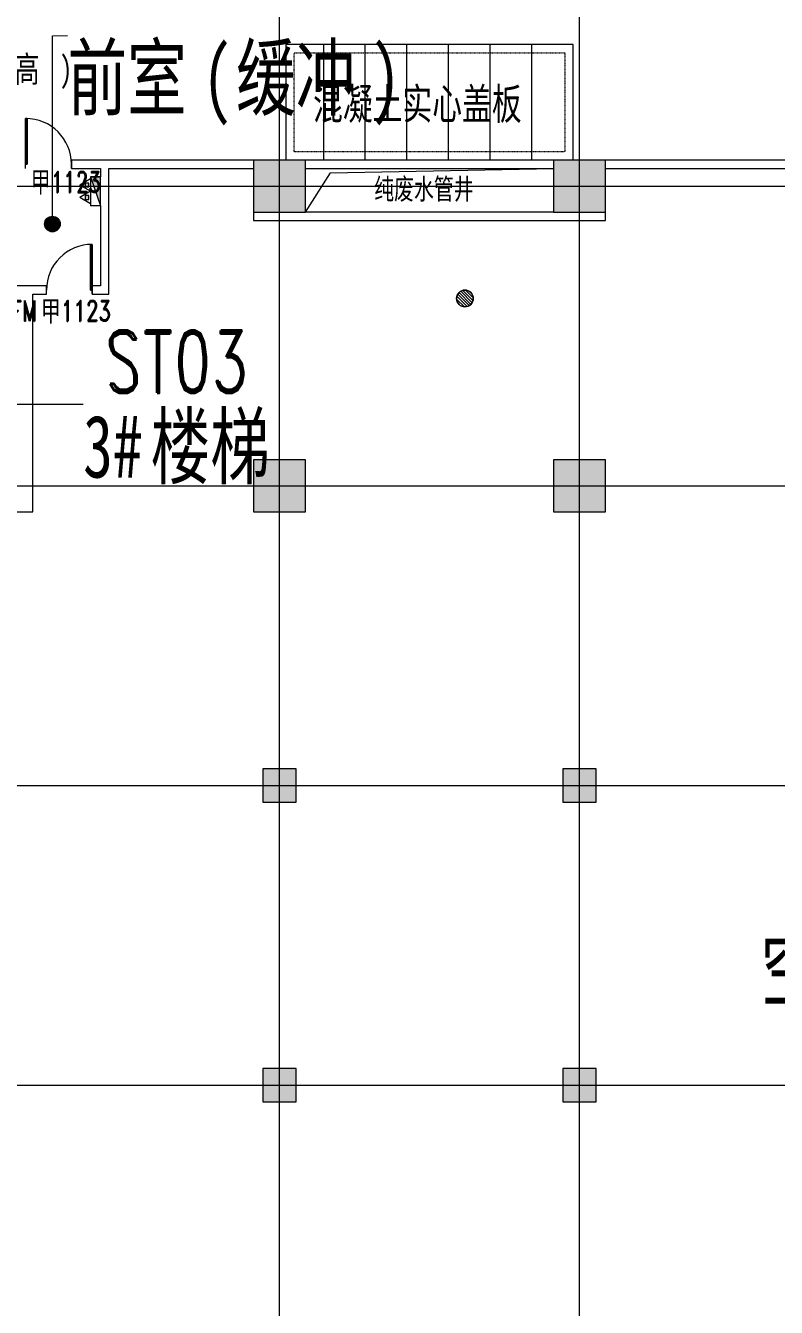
# Model space of a CAD drawing. Header units: millimetres. Extents: x -76632 to 443185, y -33181 to 192400.
# Drawn here: x 73100 to 91130, y 88261 to 119055 of the extents above; entities that cross this region are included whole.
import ezdxf

# ---------------------------------------------------------------- set-up
doc = ezdxf.new("R2010")
doc.units = ezdxf.units.MM
doc.linetypes.add('划线', pattern=[6.36, 3.18, -3.18])
doc.linetypes.add('轴网线', pattern=[22.04, 18.38, -1.83, 0, -1.83])
doc.layers.get('0').update_dxf_attribs({"color": 8})
doc.layers.get('Defpoints').update_dxf_attribs({"color": 8})
for name, color, linetype, lineweight in [('A-ANNO-DIMS', 8, 'Continuous', 9), ('A-ANNO-NOTE', 8, 'Continuous', 5), ('A-AREA-IDEN', 8, 'Continuous', 9), ('A-DETL-GENF', 8, 'Continuous', 18), ('A-DOOR', 8, 'Continuous', 5), ('A-DOOR-IDEN', 8, 'Continuous', 9), ('A-DOOR-OPNG', 8, 'Continuous', 5), ('A-GENM', 8, 'Continuous', 5), ('A-WALL', 8, 'Continuous', 5), ('I-FURN', 8, 'Continuous', 5), ('I-FURN-HDLN', 8, '划线', 5), ('I-FURN-IDEN', 8, 'Continuous', 9), ('M-EQPM', 8, 'Continuous', 5), ('P-PIPE', 8, 'Continuous', 5), ('S-COLS', 8, 'Continuous', 5), ('S-GRID', 8, 'Continuous', 9)]:
    doc.layers.add(name, color=color, linetype=linetype, lineweight=lineweight)
doc.styles.add('RomanD', font='romand__.ttf', dxfattribs={"width": 0.7, "height": 1500})
doc.styles.add('RomanD_1', font='romand__.ttf', dxfattribs={"width": 0.7, "height": 500})
doc.styles.add('RomanD_6', font='romand__.ttf', dxfattribs={"width": 0.65, "height": 350})
doc.styles.add('仿宋', font='simfang.ttf', dxfattribs={"width": 0.7, "height": 500})
doc.styles.add('仿宋_2', font='simfang.ttf', dxfattribs={"width": 0.7, "height": 1500})
doc.styles.add('仿宋_4', font='simfang.ttf', dxfattribs={"width": 0.7, "height": 625})
doc.styles.add('仿宋_5', font='simfang.ttf', dxfattribs={"width": 0.7, "height": 750})
doc.styles.add('微软雅黑', font='Microsoft YaHei.ttf', dxfattribs={"width": 0.7, "height": 500})
doc.dimstyles.new('0_5', dxfattribs={"dimscale": 304.8, "dimtxt": 351.251157, "dimasz": 0, "dimexe": 0.82021, "dimexo": 0.0625, "dimgap": 0, "dimtad": 1, "dimdec": 0, "dimzin": 0, "dimdsep": 46, "dimtxsty": 'RomanD_6', "dimblk1": 'NONE', "dimblk2": 'NONE', "dimsah": 1, "dimcen": 0.09, "dimazin": 0, "dimtfac": 1, "dimtdec": 4, "dimtix": 1, "dimtmove": 0, "dimatfit": 3, "dimfxl": 0.82021, "dimfxlon": 1, "dimtvp": 1, "dimtolj": 1, "dimtzin": 0, "dimlwd": 18, "dimlwe": 18, "dimarcsym": 2})
doc.dimstyles.new('0_7mm', dxfattribs={"dimscale": 304.8, "dimtxt": 351.251157, "dimasz": 0.82021, "dimexe": 1.64042, "dimexo": 0.0625, "dimgap": 0, "dimtad": 1, "dimdec": 0, "dimzin": 0, "dimdsep": 46, "dimtxsty": 'RomanD_6', "dimblk1": 'OBLIQUE', "dimblk2": 'OBLIQUE', "dimsah": 1, "dimcen": 0.09, "dimazin": 0, "dimtfac": 1, "dimtdec": 4, "dimtix": 1, "dimtmove": 0, "dimatfit": 3, "dimfxl": 1.64042, "dimfxlon": 1, "dimtvp": 1, "dimtolj": 1, "dimtzin": 0, "dimlwd": 18, "dimlwe": 18, "dimarcsym": 2})

# ---------------------------------------------------------------- blocks, each defined once
blk = doc.blocks.new('X-ST-F3-01-C-001_HLP2_rvt-1-LAY-1F-1_500-A')
at = {"layer": 'S-COLS', "true_color": 0x808080}
for points in [[(79825, 114575), (79825, 115825), (78575, 115825), (78575, 114575)], [(87025, 114575), (87025, 115825), (85775, 115825), (85775, 114575)], [(78575, 107375), (79825, 107375), (79825, 108625), (78575, 108625), (78575, 107579)], [(85775, 107375), (87025, 107375), (87025, 108625), (85775, 108625), (85775, 107750)], [(79600, 100400), (79600, 101200), (78800, 101200), (78800, 100400)], [(86800, 100400), (86800, 101200), (86000, 101200), (86000, 100400)], [(79600, 93200), (79600, 94000), (78800, 94000), (78800, 93200)], [(86800, 93200), (86800, 94000), (86000, 94000), (86000, 93200)]]:
    blk.add_hatch(color=8, dxfattribs=at).paths.add_polyline_path(points, flags=0)
at = {"layer": 'S-COLS', "color": 7, "lineweight": 9}
for p, q in [((79825, 115825), (78575, 115825)), ((78575, 115825), (78575, 114575)), ((79825, 114575), (79825, 115825)), ((87025, 115825), (85775, 115825)), ((85775, 115825), (85775, 114575)), ((87025, 114575), (87025, 115825)), ((78575, 114575), (79825, 114575)), ((85775, 114575), (87025, 114575)), ((79825, 108625), (78575, 108625)), ((78575, 108625), (78575, 107375)), ((79825, 107375), (79825, 108625)), ((87025, 108625), (85775, 108625)), ((85775, 108625), (85775, 107375)), ((87025, 107375), (87025, 108625)), ((78575, 107375), (79825, 107375)), ((85775, 107375), (87025, 107375)), ((79600, 101200), (78800, 101200)), ((78800, 101200), (78800, 100400)), ((79600, 100400), (79600, 101200)), ((86800, 101200), (86000, 101200)), ((86000, 101200), (86000, 100400)), ((86800, 100400), (86800, 101200)), ((78800, 100400), (79600, 100400)), ((86000, 100400), (86800, 100400)), ((79600, 94000), (78800, 94000)), ((78800, 94000), (78800, 93200)), ((79600, 93200), (79600, 94000)), ((86800, 94000), (86000, 94000)), ((86000, 94000), (86000, 93200)), ((86800, 93200), (86800, 94000)), ((78800, 93200), (79600, 93200)), ((86000, 93200), (86800, 93200))]:
    blk.add_line(p, q, dxfattribs=at)
blk = doc.blocks.new('单扇平开防火门_带观察窗 - FM甲1123-4703356-LAY-1F-1_500-A')
at = {"layer": 'A-DOOR'}
for p, q in [((510, -1100), (510, 0)), ((550, 0), (510, 0)), ((510, 0), (510, -700)), ((550, -700), (550, 0)), ((510, 0), (550, 0)), ((550, 0), (550, -1100)), ((510, -700), (510, -900)), ((510, -900), (510, -1100)), ((550, -900), (550, -700)), ((550, -1100), (550, -900)), ((550, -1100), (510, -1100)), ((510, -1100), (550, -1100))]:
    blk.add_line(p, q, dxfattribs=at)
blk.add_arc((550, 0), 1100, 180, 270, dxfattribs=at)
at = {"layer": 'A-DOOR-OPNG'}
for p, q in [((-550, 100), (-550, -100)), ((550, 99), (550, -100))]:
    blk.add_line(p, q, dxfattribs=at)
blk = doc.blocks.new('钢格栅盖板 - 钢格栅盖板-V42-LAY-1F-1_500-A')
at = {"layer": 'I-FURN'}
for p, q in [((6900, 2775), (0, 2775)), ((0, 2775), (0, 0)), ((900, 2775), (900, 0)), ((1900, 2775), (1900, 0)), ((2900, 2775), (2900, 0)), ((3900, 2775), (3900, 0)), ((4900, 2775), (4900, 0)), ((5900, 2775), (5900, 0)), ((6900, 0), (6900, 2775))]:
    blk.add_line(p, q, dxfattribs=at)
at = {"layer": 'I-FURN-HDLN'}
for p, q in [((200, 200), (200, 2575)), ((200, 2575), (6700, 2575)), ((6700, 2575), (6700, 200)), ((6700, 200), (200, 200))]:
    blk.add_line(p, q, dxfattribs=at)
blk = doc.blocks.new('单扇平开防火门_带观察窗 - FM甲1123-4703358-LAY-1F-1_500-A')
at = {"layer": 'A-DOOR'}
for p, q in [((550, 1100), (510, 1100)), ((510, 1100), (510, 0)), ((510, 1100), (550, 1100)), ((510, 900), (510, 1100)), ((550, 0), (550, 1100)), ((550, 1100), (550, 900)), ((510, 700), (510, 900)), ((510, 0), (510, 700)), ((550, 900), (550, 700)), ((550, 700), (550, 0)), ((510, 0), (550, 0)), ((550, 0), (510, 0))]:
    blk.add_line(p, q, dxfattribs=at)
blk.add_arc((550, 0), 1100, 90, 180, dxfattribs=at)
at = {"layer": 'A-DOOR-OPNG'}
for p, q in [((-550, -100), (-550, 100)), ((550, -99), (550, 100))]:
    blk.add_line(p, q, dxfattribs=at)
blk = doc.blocks.new('楼板洞口-A - WW-无翻边-3490099-LAY-1F-1_500-A')
at = {"layer": 'A-GENM'}
for p, q in [((0, 0), (595, 945)), ((595, 945), (5950, 1050))]:
    blk.add_line(p, q, dxfattribs=at)
blk = doc.blocks.new('圆形地漏_固定_2 - 热轧钢管-3953174-LAY-1F-1_500-A')
at = {"layer": 'A-GENM'}
for p, q in [((-193, 52), (52, -193)), ((102, -172), (-172, 102)), ((-141, 141), (141, -141)), ((172, -102), (-102, 172)), ((193, -52), (-52, 193)), ((13, 200), (200, 13)), ((-13, -200), (-200, -13))]:
    blk.add_line(p, q, dxfattribs=at)
blk.add_circle((0, 0), 200, dxfattribs=at)
at = {"layer": 'P-PIPE'}
for start, end in [(0, 180), (180, 0)]:
    blk.add_arc((0, 0), 200, start, end, dxfattribs=at)
blk = doc.blocks.new('室内消火栓箱_带灭火器__左右式_ - SG24D65-P-4294461-LAY-1F-1_500-A')
at = {"layer": 'A-DETL-GENF', "lineweight": 5}
blk.add_hatch(color=256, dxfattribs=at).paths.add_polyline_path([(-350, -240), (350, 0), (-350, 0), (-350, -128)], flags=0)
h = blk.add_hatch(color=256, dxfattribs=at)
h.paths.add_polyline_path([(-105, -370), (-105, -280), (-195, -280), (-195, -370)], flags=0)
h.paths.add_polyline_path([(195, -370), (195, -280), (105, -280), (105, -370)], flags=0)
for p, q in [((350, 0), (-350, 0)), ((-350, -240), (350, 0)), ((-350, -240), (-350, 0)), ((-350, 0), (-350, -240)), ((-350, -240), (350, 0)), ((350, 0), (-350, 0)), ((-350, -240), (350, -240)), ((-300, -240), (-150, -500)), ((-105, -280), (-195, -280)), ((-195, -280), (-195, -370)), ((0, -240), (-150, -500)), ((-105, -370), (-105, -280)), ((0, -240), (150, -500)), ((195, -280), (105, -280)), ((105, -280), (105, -370)), ((300, -240), (150, -500)), ((195, -370), (195, -280)), ((-195, -370), (-105, -370)), ((105, -370), (195, -370))]:
    blk.add_line(p, q, dxfattribs=at)
at = {"layer": 'M-EQPM'}
blk.add_line((350, 0), (350, -240), dxfattribs=at)
blk = doc.blocks.new('*D1431')
at = {"layer": 'A-ANNO-DIMS', "color": 0, "lineweight": 18, "transparency": 16777216}
for p, q in [((19261, 131300), (19742, 131300)), ((19492, 130200), (19492, 131300)), ((19261, 130200), (19742, 130200)), ((259200, 4470), (259200, 4951)), ((264000, 4470), (264000, 4951)), ((259200, 4701), (264000, 4701))]:
    blk.add_line(p, q, dxfattribs=at)
at = {"layer": 'Defpoints', "color": 0, "transparency": 16777216}
for p in [(19242, 131300), (19492, 131300), (19242, 130200), (264000, 4701), (259200, 4451), (264000, 4451)]:
    blk.add_point(p, dxfattribs=at)
at = {"layer": 'A-ANNO-DIMS', "color": 0, "lineweight": 18, "transparency": 16777216, "insert": (19317, 130750), "char_height": 350, "width": 972.7, "attachment_point": 5, "rotation": 90, "style": 'RomanD_6'}
blk.add_mtext('\\A1;1100', dxfattribs=at)
at = {"layer": 'A-ANNO-DIMS', "color": 0, "lineweight": 18, "transparency": 16777216, "insert": (261600, 4876), "char_height": 350, "width": 972.7, "attachment_point": 5, "style": 'RomanD_6'}
blk.add_mtext('\\A1;4800', dxfattribs=at)
blk = doc.blocks.new('_None')
blk = doc.blocks.new('*D1432')
at = {"layer": 'A-ANNO-DIMS', "color": 0, "lineweight": 18, "transparency": 16777216}
for p, q in [((19261, 133750), (19742, 133750)), ((19492, 131300), (19492, 133750)), ((19261, 131300), (19742, 131300)), ((260638, 2650), (261119, 2650)), ((260869, 1700), (260869, 2650)), ((261100, 1700), (260619, 1700))]:
    blk.add_line(p, q, dxfattribs=at)
at = {"layer": 'Defpoints', "color": 0, "transparency": 16777216}
for p in [(19242, 133750), (19492, 133750), (19242, 131300), (260619, 2650), (260869, 2650), (261119, 1700)]:
    blk.add_point(p, dxfattribs=at)
at = {"layer": 'A-ANNO-DIMS', "color": 0, "lineweight": 18, "transparency": 16777216, "char_height": 350, "attachment_point": 5, "rotation": 90, "style": 'RomanD_6'}
for s, insert, width in [('\\A1;2450', (19317, 132525), 972.7), ('\\A1;950', (260694, 2175), 729.52)]:
    blk.add_mtext(s, dxfattribs=dict(at, insert=insert, width=width))
blk = doc.blocks.new('_Oblique')
at = {"color": 0, "linetype": 'ByBlock', "lineweight": -2}
blk.add_line((-0.5, -0.5), (0.5, 0.5), dxfattribs=at)
blk = doc.blocks.new('*D1435')
at = {"layer": 'A-ANNO-DIMS', "color": 0, "lineweight": 18, "transparency": 16777216}
for p, q in [((36400, 122962), (36400, 123443)), ((36400, 123193), (37400, 123193)), ((37400, 122962), (37400, 123443)), ((142908, 4300), (141928, 4300)), ((142428, 4300), (142428, -550)), ((142908, -550), (141928, -550))]:
    blk.add_line(p, q, dxfattribs=at)
at = {"layer": 'Defpoints', "color": 0, "transparency": 16777216}
for p in [(37400, 123193), (36400, 122943), (37400, 122943), (142928, 4300), (142428, -550), (142928, -550)]:
    blk.add_point(p, dxfattribs=at)
at = {"layer": 'A-ANNO-DIMS', "color": 0, "lineweight": 18, "transparency": 16777216, "xscale": 250, "yscale": 250, "zscale": 250}
for p, rotation in [((142428, 4300), 90), ((142428, -550), 270)]:
    blk.add_blockref('_Oblique', p, dxfattribs=dict(at, rotation=rotation))
at = {"layer": 'A-ANNO-DIMS', "color": 0, "lineweight": 18, "transparency": 16777216, "insert": (36900, 123368), "char_height": 350, "width": 972.7, "attachment_point": 5, "style": 'RomanD_6'}
blk.add_mtext('\\A1;1000', dxfattribs=at)
at = {"layer": 'A-ANNO-DIMS', "color": 0, "lineweight": 18, "transparency": 16777216, "insert": (142253, 1875), "char_height": 350, "width": 972.7, "attachment_point": 5, "rotation": 90, "style": 'RomanD_6'}
blk.add_mtext('\\A1;4850', dxfattribs=at)

msp = doc.modelspace()

# ---------------------------------------------------------------- hatches: boundary and pattern name
at = {"layer": 'A-AREA-IDEN', "lineweight": 18, "transparency": 33554687}
h = msp.add_hatch(color=256, dxfattribs=at)
edge = h.paths.add_edge_path(flags=0)
edge.add_arc((73742.2, 114288), 187.5, 0, 360)

# ---------------------------------------------------------------- linework, layer by layer
for p, q in [((73742.2, 118808.3), (74102.5, 118815.8)), ((73742.2, 114288), (73742.2, 118808.3)), ((70358.1, 109957.3), (74480.7, 109957.3))]:
    msp.add_line(p, q, dxfattribs=at)
msp.add_circle((73742.2, 114288), 187.5, dxfattribs=at)
at = {"layer": 'A-WALL', "lineweight": 9, "transparency": 33554687}
for p, q in [((78575, 115825), (74200, 115825)), ((74200, 115825), (74200, 115625)), ((85775, 115825), (79825, 115825)), ((92975, 115825), (87025, 115825)), ((74200, 115625), (74900, 115625)), ((74900, 115625), (74900, 115425)), ((75100, 112600), (75100, 115625)), ((75100, 115625), (78575, 115625)), ((79825, 115625), (85775, 115625)), ((87025, 115625), (92975, 115625)), ((74900, 114725), (74900, 112800)), ((78575, 114575), (78575, 114375)), ((85775, 114575), (79825, 114575)), ((87025, 114375), (87025, 114575)), ((78575, 114375), (87025, 114375)), ((73600, 112800), (72225, 112800)), ((73600, 112600), (73600, 112800)), ((74900, 112800), (74700, 112800)), ((74700, 112800), (74700, 112600)), ((73275, 107375), (73275, 112600)), ((73275, 112600), (73600, 112600)), ((74700, 112600), (75100, 112600)), ((72625, 107375), (73275, 107375))]:
    msp.add_line(p, q, dxfattribs=at)
at = {"layer": 'S-GRID', "linetype": '轴网线', "transparency": 33554687}
for p, q in [((79200, -17706.2), (79200, 174400)), ((86400, -17706.2), (86400, 174400)), ((-16000, 115200), (308800, 115200)), ((-16000, 108000), (308800, 108000)), ((-16000, 100800), (308800, 100800)), ((-16000, 93600), (308800, 93600))]:
    msp.add_line(p, q, dxfattribs=at)

# ---------------------------------------------------------------- block references
at = {"lineweight": 5, "transparency": 33554687}
msp.add_blockref('X-ST-F3-01-C-001_HLP2_rvt-1-LAY-1F-1_500-A', (0, 0), dxfattribs=at)
at = {"layer": 'A-DOOR', "transparency": 33554687, "rotation": 180}
msp.add_blockref('单扇平开防火门_带观察窗 - FM甲1123-4703356-LAY-1F-1_500-A', (73650, 115725), dxfattribs=at)
at = {"layer": 'A-DOOR', "transparency": 33554687}
msp.add_blockref('单扇平开防火门_带观察窗 - FM甲1123-4703358-LAY-1F-1_500-A', (74150, 112700), dxfattribs=at)
at = {"layer": 'A-GENM', "transparency": 33554687}
msp.add_blockref('楼板洞口-A - WW-无翻边-3490099-LAY-1F-1_500-A', (79825, 114575), dxfattribs=at)
at = {"layer": 'I-FURN', "transparency": 33554687}
msp.add_blockref('钢格栅盖板 - 钢格栅盖板-V42-LAY-1F-1_500-A', (79350, 115825), dxfattribs=at)
at = {"layer": 'M-EQPM', "transparency": 33554687, "rotation": 270}
msp.add_blockref('室内消火栓箱_带灭火器__左右式_ - SG24D65-P-4294461-LAY-1F-1_500-A', (74900, 115075), dxfattribs=at)
at = {"layer": 'P-PIPE', "transparency": 33554687}
msp.add_blockref('圆形地漏_固定_2 - 热轧钢管-3953174-LAY-1F-1_500-A', (83650, 112499.5), dxfattribs=at)

# ---------------------------------------------------------------- texts
at = {"layer": 'A-ANNO-NOTE', "lineweight": 9, "transparency": 33554687, "char_height": 625, "attachment_point": 1, "style": '仿宋_4'}
for s, insert, width in [('基坑底标高', (70448.3, 118321.6), 4208.859), ('\\f仿宋|b0|i0|c134|p49|;\\W.7;)', (73921, 118321.6), 420.886)]:
    msp.add_mtext(s, dxfattribs=dict(at, insert=insert, width=width))
at = {"layer": 'A-AREA-IDEN', "transparency": 33554687, "attachment_point": 1}
for s, insert, char_height, width, style in [('前室', (74102.5, 118555.4), 1500, 3928.269, '仿宋_2'), ('\\f仿宋|b0|i0|c134|p49|;\\W.7;(', (77343.7, 118555.4), 1500, 982.067, '仿宋_2'), ('缓冲', (78154, 118555.4), 1500, 3928.269, '仿宋_2'), ('\\f仿宋|b0|i0|c134|p49|;\\W.7;)', (81395.1, 118555.4), 1500, 982.067, '仿宋_2'), ('纯废水管井', (81470.9, 115381.4), 500, 3367.087, '仿宋'), ('ST03', (74995.7, 111731), 1500, 4657.804, 'RomanD'), ('3#', (74480.7, 109696.8), 1500, 1964.134, '仿宋_2'), ('楼梯', (76101.3, 109696.8), 1500, 3928.269, '仿宋_2'), ('空调机房', (90755, 97153.1), 1500, 7856.537, '仿宋_2')]:
    msp.add_mtext(s, dxfattribs=dict(at, insert=insert, char_height=char_height, width=width, style=style))
at = {"layer": 'A-DOOR-IDEN', "transparency": 33554687, "char_height": 500, "attachment_point": 1}
for s, insert, width, style in [('\\f微软雅黑|b0|i0|c134|p34|;\\W.7;甲', (73221.1, 115549), 589.24, '微软雅黑'), ('1123', (73707.3, 115549), 1683.544, 'RomanD_1'), ('FM', (72746.3, 112451.5), 869.831, 'RomanD_1'), ('\\f微软雅黑|b0|i0|c134|p34|;\\W.7;甲', (73464, 112451.5), 589.24, '微软雅黑'), ('1123', (73950.2, 112451.5), 1683.544, 'RomanD_1')]:
    msp.add_mtext(s, dxfattribs=dict(at, insert=insert, width=width, style=style))
at = {"layer": 'I-FURN-IDEN', "transparency": 33554687, "insert": (80000, 117549.9), "char_height": 750, "width": 7070.884, "attachment_point": 1, "style": '仿宋_5'}
msp.add_mtext('混凝土实心盖板', dxfattribs=at)

# ---------------------------------------------------------------- dimensions: what is measured, and where the dimension line sits
at = {"layer": 'A-ANNO-DIMS', "lineweight": 18, "transparency": 33554687}
for base, p1, p2, dimstyle, override, picture, middle in [((19492.1, 133750), (19242.1, 131300), (19242.1, 133750), '0_5', {"dimpost": '<>', "dimfxl": 2450}, '*D1432', (19317.1, 132525)), ((19492.1, 131300), (19242.1, 130200), (19242.1, 131300), '0_5', {"dimpost": '<>', "dimfxl": 1100}, '*D1431', (19317.1, 130750)), ((142427.5, -550), (142927.5, 4300), (142927.5, -550), '0_7mm', {"dimpost": '<>', "dimfxl": 4850}, '*D1435', (142252.5, 1875))]:
    dim = msp.add_linear_dim(base=base, p1=p1, p2=p2, angle=90, dimstyle=dimstyle, override=override, dxfattribs=at)
    dim.commit()
    dim.dimension.update_dxf_attribs({"geometry": picture, "text_midpoint": middle})

doc.saveas('drawing.dxf')
